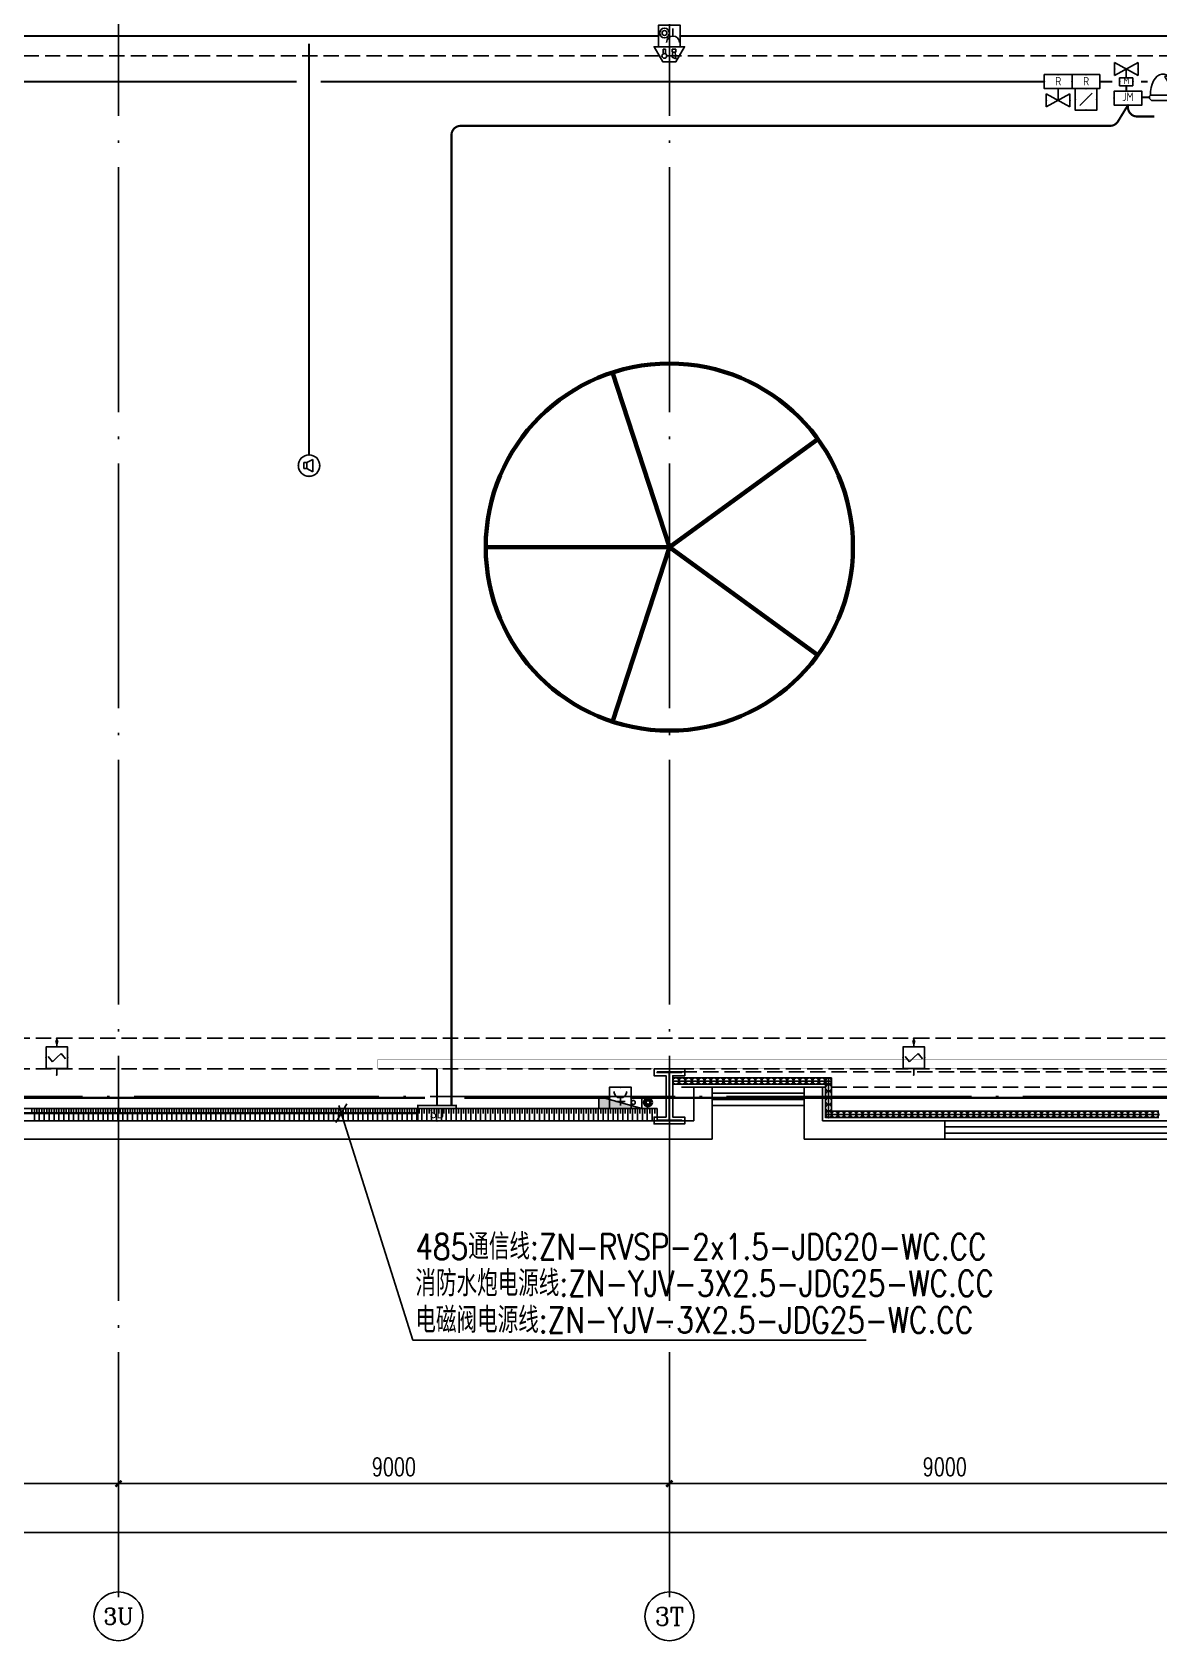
# Model space of a CAD drawing. Extents: x -1396510 to 1250330, y -1892470 to 1623980.
# Drawn here: x 656066 to 674472, y -1368770 to -1342486 of the extents above; entities that cross this region are included whole.
import ezdxf
from ezdxf.enums import TextEntityAlignment as Align

# ---------------------------------------------------------------- set-up
doc = ezdxf.new("R2010")
doc.units = 0
doc.header["$LTSCALE"] = 1000
doc.header["$MEASUREMENT"] = 0
doc.linetypes.add('DASH', pattern=[0.35, 0.25, -0.1])
doc.linetypes.add('DOTE', pattern=[2.42, 2, -0.2, 0.02, -0.2])
doc.layers.get('Defpoints').update_dxf_attribs({"color": 210})
for name, color, linetype in [('99平面图例外参$0$A-HATCH-2', 251, 'Continuous'), ('A-AXIS-D', 1, 'Continuous'), ('A-AXIS-DOTE', 14, 'DOTE'), ('A-HATCH-2', 251, 'Continuous'), ('A-HRAIL', 173, 'Continuous'), ('A-LIN-V', 9, 'Continuous'), ('A-SFCE', 30, 'Continuous'), ('A-WINDOW', 140, 'Continuous'), ('AS-COLN', 6, 'Continuous'), ('AS-WALL', 40, 'Continuous'), ('CABLETRAY_FIRE', 1, 'DASH'), ('EQUIP-动力', 3, 'Continuous'), ('EQUIP-广播', 3, 'Continuous'), ('EQUIP-消防', 3, 'Continuous'), ('EQUIP-箱柜', 3, 'Continuous'), ('SB_ZF消火栓', 10, 'Continuous'), ('SB_ZF消火栓M', 10, 'Continuous'), ('SP-KDLA消防', 2, 'Continuous'), ('TEL_TEXT', 7, 'Continuous'), ('WIRE-照明', 1, 'Continuous'), ('建-窗', 4, 'Continuous')]:
    doc.layers.add(name, color=color, linetype=linetype)
doc.layers.add('A-云线2', color=3, linetype='Continuous', plot=False)
doc.layers.add('LG-ZF消防', color=1, linetype='Continuous', lineweight=60)
doc.styles.add('_TCH_AXIS', font='COMPLEX', dxfattribs={"bigfont": 'GBCBIG'})
doc.styles.add('_TCH_DIM_T3', font='SIMPLEX', dxfattribs={"width": 0.705882, "bigfont": 'GBCBIG'})
doc.styles.add('_TEL_ATTDEF', font='GBENOR', dxfattribs={"width": 0.8, "height": 3, "bigfont": 'GBCBIG'})
doc.styles.add('_TEL_DIM', font='SIMPLEX', dxfattribs={"width": 0.8, "height": 3.5, "bigfont": 'HZTXT'})
doc.styles.get("Standard").update_dxf_attribs({"font": 'gbenor.shx', "bigfont": 'gbcbig.shx'})
doc.styles.add('TG_LINETYPE', font='SIMPLEX', dxfattribs={"width": 0.8, "height": 3, "bigfont": 'HZTXT'})
doc.linetypes.add('TG_B', pattern='A,1,-0.3,["B",TG_LINETYPE,S=0.1,R=0,X=-0.25,Y=-0.15],0', length=1.3)
doc.linetypes.add('TG_XP', pattern='A,1,-0.3,["XP",TG_LINETYPE,S=0.1,R=0,X=-0.6,Y=-0.15],0', length=1.3)
doc.dimstyles.new('_TCH_ARCH&&100', dxfattribs={"dimtxt": 297.5, "dimasz": 100, "dimexe": 100, "dimexo": 100, "dimgap": 126.25, "dimtad": 1, "dimdec": 0, "dimzin": 0, "dimdsep": 46, "dimtxsty": '_TCH_DIM_T3', "dimblk": 'ARCHTICK', "dimcen": 0.09, "dimclrt": 7, "dimazin": 2, "dimtfac": 1, "dimtdec": 0, "dimtix": 1, "dimtmove": 2, "dimatfit": 3, "dimfxl": 0, "dimtolj": 1, "dimtzin": 0, "dimarcsym": 0})

# ---------------------------------------------------------------- blocks, each defined once
blk = doc.blocks.new('4324324')
at = {"layer": 'A-HATCH-2', "color": 8, "linetype": 'DASH'}
for p, q in [((-313054, 565920), (-128854, 565920)), ((-312854, 549870), (-138054, 549870)), ((-312854, 549370), (-138054, 549370))]:
    blk.add_line(p, q, dxfattribs=at)
blk = doc.blocks.new('w4324324')
at = {"layer": 'A-HATCH-2', "color": 0, "lineweight": 60}
for q in [(-1694760, 686605), (-1697614, 684532), (-1691907, 684532), (-1696524, 681178), (-1692997, 681178)]:
    blk.add_line((-1694760, 683605), q, dxfattribs=at)
blk.add_circle((-1694760, 683605), 3000, dxfattribs=at)
blk = doc.blocks.new('342343')
at = {"layer": 'A-LIN-V', "color": 8}
blk.add_blockref('w4324324', (1030710, 81556), dxfattribs=at)
blk = doc.blocks.new('w42343243')
at = {"layer": 'A-HATCH-2', "color": 8}
blk.add_lwpolyline([(-165104, 621070), (-164604, 621070), (-164604, 620958), (-164800, 620958), (-164800, 620282), (-164604, 620282), (-164604, 620170), (-165104, 620170), (-165104, 620282), (-164908, 620282), (-164908, 620958), (-165104, 620958)], close=True, dxfattribs=at)
at = {"layer": 'AS-COLN', "color": 3}
blk.add_lwpolyline([(-165054, 621020), (-164654, 621020), (-164654, 621008), (-164850, 621008), (-164850, 620232), (-164654, 620232), (-164654, 620220), (-165054, 620220), (-165054, 620232), (-164858, 620232), (-164858, 621008), (-165054, 621008)], close=True, dxfattribs=at)
blk = doc.blocks.new('42343')
at = {"layer": 'A-WINDOW'}
blk.add_blockref('w42343243', (-117000, -71700), dxfattribs=at)
blk = doc.blocks.new('A$C5D961328')
at = {"layer": 'SB_ZF消火栓'}
blk.add_hatch(color=256, dxfattribs=at).paths.add_polyline_path([(0, 40), (700, 40), (700, 240)])
for p, q in [((700, 240), (0, 240)), ((0, 240), (0, 40)), ((700, 240), (0, 40)), ((0, 40), (700, 40)), ((700, 240), (700, 40))]:
    blk.add_line(p, q, dxfattribs=at)
at = {"layer": 'SB_ZF消火栓', "color": 1}
blk.add_circle((140, 140), 32.5, dxfattribs=at)
blk = doc.blocks.new('we42342343234')
at = {"layer": 'LG-ZF消防'}
blk.add_circle((-282204, 548820), 50, dxfattribs=at)
at = {"layer": 'SB_ZF消火栓M', "xscale": -1}
blk.add_blockref('A$C5D961328', (-282304, 548680), dxfattribs=at)
blk = doc.blocks.new('_ArchTick')
at = {"color": 0, "linetype": 'ByBlock', "const_width": 0.4}
blk.add_lwpolyline([(-0.5, -0.5), (0.5, 0.5)], dxfattribs=at)
blk = doc.blocks.new('*D5801')
at = {"layer": 'A-AXIS-D', "color": 0, "lineweight": -2, "transparency": 16777216}
for p, q in [((18000, -77370), (18000, -78228)), ((22000, -77370), (22000, -78228)), ((18000, -78128), (22000, -78128))]:
    blk.add_line(p, q, dxfattribs=at)
at = {"layer": 'Defpoints', "color": 0, "transparency": 16777216}
for p in [(18000, -77270), (22000, -77270), (22000, -78128)]:
    blk.add_point(p, dxfattribs=at)
at = {"layer": 'A-AXIS-D', "color": 0, "lineweight": -2, "transparency": 16777216, "xscale": 100, "yscale": 100, "zscale": 100, "rotation": 180}
blk.add_blockref('_ArchTick', (18000, -78128), dxfattribs=at)
at = {"layer": 'A-AXIS-D', "color": 0, "lineweight": -2, "transparency": 16777216, "xscale": 100, "yscale": 100, "zscale": 100}
blk.add_blockref('_ArchTick', (22000, -78128), dxfattribs=at)
at = {"layer": 'A-AXIS-D', "color": 7, "transparency": 16777216, "insert": (20000, -77853), "char_height": 297.5, "attachment_point": 5, "style": '_TCH_DIM_T3'}
blk.add_mtext('\\A1;4000', dxfattribs=at)
blk = doc.blocks.new('*D5802')
at = {"layer": 'A-AXIS-D', "color": 0, "lineweight": -2, "transparency": 16777216}
for p, q in [((22000, -77370), (22000, -78228)), ((31000, -77370), (31000, -78228)), ((22000, -78128), (31000, -78128))]:
    blk.add_line(p, q, dxfattribs=at)
at = {"layer": 'Defpoints', "color": 0, "transparency": 16777216}
for p in [(22000, -77270), (31000, -77270), (31000, -78128)]:
    blk.add_point(p, dxfattribs=at)
at = {"layer": 'A-AXIS-D', "color": 0, "lineweight": -2, "transparency": 16777216, "xscale": 100, "yscale": 100, "zscale": 100, "rotation": 180}
blk.add_blockref('_ArchTick', (22000, -78128), dxfattribs=at)
at = {"layer": 'A-AXIS-D', "color": 0, "lineweight": -2, "transparency": 16777216, "xscale": 100, "yscale": 100, "zscale": 100}
blk.add_blockref('_ArchTick', (31000, -78128), dxfattribs=at)
at = {"layer": 'A-AXIS-D', "color": 7, "transparency": 16777216, "insert": (26500, -77853), "char_height": 297.5, "attachment_point": 5, "style": '_TCH_DIM_T3'}
blk.add_mtext('\\A1;9000', dxfattribs=at)
blk = doc.blocks.new('*D5803')
at = {"layer": 'A-AXIS-D', "color": 0, "lineweight": -2, "transparency": 16777216}
for p, q in [((31000, -77370), (31000, -78228)), ((40000, -77370), (40000, -78228)), ((31000, -78128), (40000, -78128))]:
    blk.add_line(p, q, dxfattribs=at)
at = {"layer": 'Defpoints', "color": 0, "transparency": 16777216}
for p in [(31000, -77270), (40000, -77270), (40000, -78128)]:
    blk.add_point(p, dxfattribs=at)
at = {"layer": 'A-AXIS-D', "color": 0, "lineweight": -2, "transparency": 16777216, "xscale": 100, "yscale": 100, "zscale": 100, "rotation": 180}
blk.add_blockref('_ArchTick', (31000, -78128), dxfattribs=at)
at = {"layer": 'A-AXIS-D', "color": 0, "lineweight": -2, "transparency": 16777216, "xscale": 100, "yscale": 100, "zscale": 100}
blk.add_blockref('_ArchTick', (40000, -78128), dxfattribs=at)
at = {"layer": 'A-AXIS-D', "color": 7, "transparency": 16777216, "insert": (35500, -77853), "char_height": 297.5, "attachment_point": 5, "style": '_TCH_DIM_T3'}
blk.add_mtext('\\A1;9000', dxfattribs=at)
blk = doc.blocks.new('*D5830')
at = {"layer": 'A-AXIS-D', "color": 0, "lineweight": -2, "transparency": 16777216}
for p, q in [((-900, -77470), (-900, -79028)), ((184800, -77470), (184800, -79028)), ((-900, -78928), (184800, -78928))]:
    blk.add_line(p, q, dxfattribs=at)
at = {"layer": 'Defpoints', "color": 0, "transparency": 16777216}
for p in [(-900, -77370), (184800, -77370), (184800, -78928)]:
    blk.add_point(p, dxfattribs=at)
at = {"layer": 'A-AXIS-D', "color": 0, "lineweight": -2, "transparency": 16777216, "xscale": 100, "yscale": 100, "zscale": 100, "rotation": 180}
blk.add_blockref('_ArchTick', (-900, -78928), dxfattribs=at)
at = {"layer": 'A-AXIS-D', "color": 0, "lineweight": -2, "transparency": 16777216, "xscale": 100, "yscale": 100, "zscale": 100}
blk.add_blockref('_ArchTick', (184800, -78928), dxfattribs=at)
at = {"layer": 'A-AXIS-D', "color": 7, "transparency": 16777216, "insert": (91950, -78653), "char_height": 297.5, "attachment_point": 5, "style": '_TCH_DIM_T3'}
blk.add_mtext('\\A1;185700', dxfattribs=at)
blk = doc.blocks.new('WINDOW2DLIB$DYNSTYLE$00000005')
at = {"color": 0}
for points in [[(-0.5, 0.5), (-0.5, -0.5)], [(-0.5, 0.5), (0.5, 0.5)], [(0.5, -0.5), (0.5, 0.5)], [(0.5, 0.1667), (-0.5, 0.1667)], [(0.5, -0.1667), (-0.5, -0.1667)], [(-0.5, -0.5), (0.5, -0.5)]]:
    blk.add_lwpolyline(points, dxfattribs=at)
blk = doc.blocks.new('99平面图例外参$0$$LinePat$填挖边坡')
at = {"color": 0}
for p, q in [((0, 0), (0, -1500)), ((300, 0), (300, -600))]:
    blk.add_line(p, q, dxfattribs=at)
at = {"layer": 'Defpoints', "color": 0}
blk.add_point((600, 0), dxfattribs=at)
blk = doc.blocks.new('99平面图例外参$0$$LinePat$圆环')
for points in [[(0, 150), (300, 150)], [(0, 0), (300, 0)], [(0, -150), (300, -150)]]:
    blk.add_lwpolyline(points)
at = {"color": 0}
blk.add_circle((150, 0), 150, dxfattribs=at)
blk = doc.blocks.new('$equip$00002763')
for p, q in [((-0.5, 0), (-0.907, 0)), ((-0.802, 0.041), (-0.802, -0.039)), ((-0.802, -0.039), (-0.632, 0)), ((-0.5, 0.5), (-0.5, -0.5)), ((0.5, 0.5), (-0.5, 0.5)), ((-0.2, 0.2), (0.05, 0.4)), ((0, 0), (-0.2, 0.2)), ((0, 0), (0.2, -0.2)), ((0.5, -0.5), (0.5, 0.5)), ((0.809, 0), (0.5, 0)), ((-0.5, -0.5), (0.5, -0.5)), ((0.2, -0.2), (-0.05, -0.4))]:
    blk.add_line(p, q)
at = {"color": 0, "linetype": 'Continuous'}
blk.add_line((-0.632, 0), (-0.802, 0.041), dxfattribs=at)
at = {"const_width": 0.0571}
for points in [[(-0.907, 0), (-0.5, 0)], [(-0.5, 0.5), (0.5, 0.5), (0.5, -0.5), (-0.5, -0.5), (-0.5, 0.5), (0.5, 0.5)], [(0.5, 0), (0.809, 0)]]:
    blk.add_lwpolyline(points, dxfattribs=at)
for p in [(-0.907, 0), (0, 0.5), (0.809, 0), (0, -0.5)]:
    blk.add_point(p)
blk.add_solid([(-0.632, 0), (-0.802, 0.041), (-0.802, -0.039)])
at = {"color": 7, "flags": 1}
for tag, height, p in [('A', 0.00002, (0, 0)), ('B', 0.4, (0.755, -0.345))]:
    blk.add_attdef(tag, text='', height=height, dxfattribs=at).set_placement(p, align=Align.MIDDLE_CENTER)
blk = doc.blocks.new('$equip$00002656')
for p, q in [((-0.5, 1), (-0.5, 0)), ((0.5, 1), (-0.5, 1)), ((0.5, 0), (0.5, 1)), ((-0.5, 0), (0.5, 0)), ((-0.219, 0.331), (0.222, 0.331)), ((0, 0.5), (0, 0.15))]:
    blk.add_line(p, q)
at = {"const_width": 0.0571}
blk.add_lwpolyline([(-0.5, 1), (0.5, 1), (0.5, 0), (-0.5, 0), (-0.5, 1), (0.5, 1)], dxfattribs=at)
blk.add_arc((0, 0.8), 0.3, 180, 0)
for p in [(0, 1), (-0.5, 0.5), (0, 0), (0.5, 0.5)]:
    blk.add_point(p)
at = {"color": 7, "flags": 1}
for tag, height, p in [('A', 0.00002, (0, 0)), ('B', 0.4, (0.762, 0.292))]:
    blk.add_attdef(tag, text='', height=height, dxfattribs=at).set_placement(p, align=Align.MIDDLE_CENTER)
blk = doc.blocks.new('$equip$00002341')
for p, q in [((-0.241, 0.136), (-0.241, -0.144)), ((-0.241, 0.136), (-0.101, 0.136)), ((-0.101, 0.136), (0.167, 0.277)), ((-0.101, 0.136), (-0.101, -0.144)), ((0.167, 0.277), (0.167, -0.295)), ((-0.101, -0.144), (-0.241, -0.144)), ((0.167, -0.295), (-0.101, -0.144))]:
    blk.add_line(p, q)
at = {"const_width": 0.0571}
blk.add_lwpolyline([(-0.5, 0, -1), (0.5, 0, -1), (-0.5, 0, -1.463176)], format="xyb", dxfattribs=at)
blk.add_circle((0, 0), 0.5)
for p in [(-0.5, 0), (0, 0.5), (0.5, 0), (0, -0.5)]:
    blk.add_point(p)
at = {"color": 7, "style": '_TEL_DIM', "flags": 1}
blk.add_attdef('A', text='', height=0.00002, dxfattribs=at).set_placement((0, 0), align=Align.MIDDLE_CENTER)
blk = doc.blocks.new('$equip$00002655')
for p, q in [((-0.5, 1), (-0.5, 0)), ((0.5, 1), (-0.5, 1)), ((0.5, 0), (0.5, 1)), ((-0.5, 0), (0.5, 0)), ((-0.169, 0.5), (-0.169, 0.15))]:
    blk.add_line(p, q)
at = {"const_width": 0.0571}
blk.add_lwpolyline([(-0.5, 1), (0.5, 1), (0.5, 0), (-0.5, 0), (-0.5, 1), (0.5, 1)], dxfattribs=at)
for radius in [0.226, 0.113]:
    blk.add_circle((0.227, 0.36), radius)
blk.add_arc((-0.169, 0.8), 0.3, 180, 0)
for p in [(0, 1), (-0.5, 0.5), (0, 0), (0.5, 0.5)]:
    blk.add_point(p)
at = {"color": 7, "flags": 1}
for tag, height, p in [('A', 0.00002, (0, 0)), ('B', 0.4, (0.762, 0.292))]:
    blk.add_attdef(tag, text='', height=height, dxfattribs=at).set_placement(p, align=Align.MIDDLE_CENTER)
blk = doc.blocks.new('$equip$00002679')
for p, q in [((-0.3, 0.699), (-0.703, 0)), ((-0.703, 0), (0.703, 0)), ((-0.264, 0.249), (-0.304, 0.569)), ((-0.304, 0.569), (-0.128, 0.489)), ((-0.304, 0.249), (-0.304, 0.113)), ((-0.128, 0.249), (-0.304, 0.249)), ((-0.304, 0.113), (-0.128, 0.113)), ((0.3, 0.699), (-0.3, 0.699)), ((0.3, 0.699), (-0.3, 0.699)), ((-0.128, 0.489), (-0.168, 0.249)), ((-0.128, 0.113), (-0.128, 0.249)), ((0, 0.699), (0, 0)), ((0.174, 0.11), (0.174, 0.338)), ((0.294, 0.11), (0.174, 0.11)), ((0.294, 0.338), (0.294, 0.11)), ((0.703, 0), (0.3, 0.699))]:
    blk.add_line(p, q)
at = {"const_width": 0.0571}
for points in [[(-0.299, 0.699), (0.301, 0.699), (0.703, 0), (-0.702, 0), (-0.299, 0.699), (0.301, 0.699)], [(-0.3, 0.699), (0.3, 0.699), (0.703, 0), (-0.703, 0), (-0.3, 0.699), (0.3, 0.699)]]:
    blk.add_lwpolyline(points, dxfattribs=at)
blk.add_circle((0.234, 0.43), 0.111)
for p in [(-0.501, 0.349), (0, 0.699), (0, 0), (0.502, 0.349)]:
    blk.add_point(p)
at = {"color": 7, "flags": 1}
for tag, height, p in [('A', 0.00002, (0, 0)), ('B', 0.4, (0.961, 0.299))]:
    blk.add_attdef(tag, text='', height=height, dxfattribs=at).set_placement(p, align=Align.MIDDLE_CENTER)
blk = doc.blocks.new('$equip$00002773')
for p, q in [((0.65, 0.65), (-0.65, 0.65)), ((-0.65, 0.65), (-0.65, 0)), ((-0.65, 0), (0.65, 0)), ((0.65, 0), (0.65, 0.65))]:
    blk.add_line(p, q)
at = {"const_width": 0.04}
blk.add_lwpolyline([(-0.65, 0.65), (-0.65, 0), (0.65, 0), (0.65, 0.65), (-0.65, 0.65), (-0.65, 0)], dxfattribs=at)
for p in [(-0.65, 0.325), (0, 0.65), (0, 0), (0.65, 0.325)]:
    blk.add_point(p)
at = {"color": 7}
blk.add_attdef('$TEXT$', text='', height=0.4, dxfattribs=at).set_placement((0.006, 0.343), align=Align.MIDDLE_CENTER)
at = {"color": 7, "flags": 1}
for tag, p in [('A', (0, 0)), ('B', (0.905, 0.246))]:
    blk.add_attdef(tag, text='', height=0.4, dxfattribs=at).set_placement(p, align=Align.MIDDLE_CENTER)
blk = doc.blocks.new('$equip$00003146')
for p, q in [((-0.31, 0), (0.31, 0)), ((-0.31, -0.38), (-0.31, 0)), ((0.31, 0), (0.31, -0.38)), ((0.55, -0.49), (-0.55, -1.09)), ((-0.55, -0.49), (0.55, -1.09)), ((-0.55, -1.09), (-0.55, -0.49)), ((-0.31, -0.38), (0.31, -0.38)), ((0, -0.79), (0, -0.38)), ((0.55, -0.49), (0.55, -1.09))]:
    blk.add_line(p, q)
for p in [(0, 0), (-0.31, -0.19), (0.31, -0.19), (-0.55, -0.79), (0, -0.79), (0.55, -0.79)]:
    blk.add_point(p)
at = {"color": 7, "style": '_TEL_DIM'}
blk.add_attdef('$TEXT$', text='', height=0.3, dxfattribs=at).set_placement((0, -0.19), align=Align.MIDDLE_CENTER)
at = {"color": 7, "style": '_TEL_DIM', "flags": 1}
for tag in ['A', 'REMARK']:
    blk.add_attdef(tag, text='', height=0.00002, dxfattribs=at).set_placement((0, 0), align=Align.MIDDLE_CENTER)
blk = doc.blocks.new('A$C7E452847')
at = {"layer": 'SP-KDLA消防', "color": 0}
for p, q in [((-257, 0), (-300, -46)), ((-257, 0), (257, 0)), ((-300, -71), (-300, -46)), ((-300, -71), (-300, -95)), ((-280, -116), (-300, -95)), ((-280, -116), (280, -116)), ((-280, -116), (-276, -203)), ((-276, -203), (-261, -288)), ((-261, -288), (-238, -366)), ((238, -366), (261, -288)), ((257, 0), (300, -46)), ((261, -288), (276, -203)), ((276, -203), (280, -116)), ((280, -116), (300, -95)), ((300, -46), (300, -71)), ((300, -95), (300, -71)), ((-238, -366), (-207, -436)), ((-207, -436), (-169, -495)), ((-169, -495), (-125, -541)), ((-125, -541), (-77, -573)), ((-77, -573), (-26, -589)), ((-26, -589), (26, -589)), ((26, -589), (77, -573)), ((41, -515), (67, -493)), ((41, -515), (60, -550)), ((60, -550), (96, -526)), ((67, -493), (90, -463)), ((77, -573), (125, -541)), ((90, -463), (111, -425)), ((96, -526), (130, -491)), ((111, -425), (128, -381)), ((125, -541), (169, -495)), ((128, -381), (182, -396)), ((130, -491), (158, -448)), ((250, -646), (136, -532)), ((158, -448), (182, -396)), ((169, -495), (207, -436)), ((176, -486), (293, -603)), ((207, -436), (238, -366)), ((293, -603), (250, -646))]:
    blk.add_line(p, q, dxfattribs=at)
blk = doc.blocks.new('$equip$00002760')
for p, q in [((0.5, 0.5), (-0.5, 0.5)), ((-0.5, 0.5), (-0.5, -0.5)), ((-0.283, -0.283), (0.283, 0.283)), ((0.5, -0.5), (0.5, 0.5)), ((-0.5, -0.5), (0.5, -0.5))]:
    blk.add_line(p, q)
at = {"const_width": 0.0571}
blk.add_lwpolyline([(-0.5, 0.5), (0.5, 0.5), (0.5, -0.5), (-0.5, -0.5), (-0.5, 0.5), (0.5, 0.5)], dxfattribs=at)
for p in [(-0.5, 0), (0, 0.5), (0.5, 0), (0, -0.5)]:
    blk.add_point(p)
blk.add_solid([(0.283, 0.283), (0.075, 0.124), (0.124, 0.075)])
at = {"color": 7, "flags": 1}
for tag, height, p in [('A', 0.00002, (0, 0)), ('B', 0.4, (0.755, -0.254))]:
    blk.add_attdef(tag, text='', height=height, dxfattribs=at).set_placement(p, align=Align.MIDDLE_CENTER)
blk = doc.blocks.new('$equip$00002794')
for p, q in [((0, -0.552), (0, 0)), ((0, 0), (0.229, 0)), ((-0.55, -0.852), (-0.55, -0.252)), ((-0.55, -0.252), (0.55, -0.852)), ((0.55, -0.252), (-0.55, -0.852)), ((0.55, -0.252), (0.55, -0.852))]:
    blk.add_line(p, q)
for p in [(-0.55, -0.552), (0, -0.552), (0.55, -0.552)]:
    blk.add_point(p)
at = {"color": 7, "flags": 1}
for tag, height, p in [('A', 0.00002, (0, 0)), ('B', 0.4, (0.805, -0.606))]:
    blk.add_attdef(tag, text='', height=height, dxfattribs=at).set_placement(p, align=Align.MIDDLE_CENTER)
blk = doc.blocks.new('$equip$00002708')
for p, q in [((-0.75, 0.6), (-0.75, 0)), ((0.75, 0.6), (-0.75, 0.6)), ((-0.75, 0), (0.75, 0)), ((0.75, 0), (0.75, 0.6))]:
    blk.add_line(p, q)
at = {"const_width": 0.0571}
blk.add_lwpolyline([(-0.75, 0.6), (-0.75, 0), (0.75, 0), (0.75, 0.6), (-0.75, 0.6), (-0.75, 0)], dxfattribs=at)
for p in [(-0.75, 0.3), (0, 0.6), (0, 0), (0.75, 0.3)]:
    blk.add_point(p)
at = {"color": 7, "style": '_TEL_DIM', "flags": 1}
for tag in ['REMARK', 'A']:
    blk.add_attdef(tag, text='', height=0.4, dxfattribs=at).set_placement((0, 0), align=Align.MIDDLE_CENTER)
at = {"color": 7, "style": '_TEL_DIM'}
blk.add_attdef('$TEXT$', text='', height=0.4, dxfattribs=at).set_placement((0, 0.3), align=Align.MIDDLE_CENTER)
blk = doc.blocks.new('世赫3#厂房一层0821')
at = {"layer": 'A-AXIS-D'}
for centre in [(22000, -80296), (31000, -80296)]:
    blk.add_circle(centre, 400, dxfattribs=at)
at = {"layer": 'A-AXIS-DOTE', "color": 8, "ltscale": 2}
for p, q in [((22000, -79980), (22000, 5500)), ((31000, -79980), (31000, 5500)), ((190814.2, -71800), (-5155.8, -71800))]:
    blk.add_line(p, q, dxfattribs=at)
at = {"layer": 'A-LIN-V'}
for q in [(-400, -72000.1), (30800, -72188)]:
    blk.add_line((30800, -72000.1), q, dxfattribs=at)
at = {"layer": 'A-SFCE', "color": 2, "linetype": 'DASH'}
for p, q in [((39850, -71400.1), (31150, -71400.1)), ((39850, -71650.1), (31150, -71650.1))]:
    blk.add_line(p, q, dxfattribs=at)
at = {"layer": 'AS-WALL'}
for p, q in [((31700, -71650), (31400, -71650)), ((31400, -71650), (31400, -72200.1)), ((31700, -71950), (31700, -71650)), ((33500, -71650), (33200, -71650)), ((33200, -71650), (33200, -71950)), ((33500, -71650), (33500, -72200.1)), ((31700, -71950), (31700, -72500.1)), ((33200, -71950), (33200, -72200)), ((31400, -72200.1), (-600, -72200.1)), ((33200, -72200), (33200, -72200)), ((33200, -72200), (33200, -72500)), ((35500, -72200.1), (33500, -72200.1)), ((35500, -72500.1), (35500, -72200.1)), ((31700, -72500.1), (-900, -72500.1)), ((33200, -72500), (33350, -72500)), ((33350, -72500.1), (35500, -72500.1))]:
    blk.add_line(p, q, dxfattribs=at)
at = {"layer": '99平面图例外参$0$A-HATCH-2', "color": 203, "xscale": -0.1335034007147995, "yscale": 0.1333333333333333, "zscale": 0.1333333333333333, "rotation": 9.563318506210876e-10}
for p in [(20627, -72000.1), (20707.1, -72000.1), (20787.2, -72000.1), (20867.3, -72000.1), (20947.4, -72000.1), (21027.6, -72000.1), (21107.7, -72000.1), (21187.8, -72000.1), (21267.9, -72000.1), (21348, -72000.1), (21428.1, -72000.1), (21508.2, -72000.1), (21588.3, -72000.1), (21668.4, -72000.1), (21748.5, -72000.1), (21828.6, -72000.1), (21908.7, -72000.1), (21988.8, -72000.1), (22068.9, -72000.1), (22149, -72000.1), (22229.1, -72000.1), (22309.2, -72000.1), (22389.3, -72000.1), (22469.4, -72000.1), (22549.5, -72000.1), (22629.6, -72000.1), (22709.7, -72000.1), (22789.8, -72000.1), (22869.9, -72000.1), (22950, -72000.1), (23030.1, -72000.1), (23110.2, -72000.1), (23190.3, -72000.1), (23270.4, -72000.1), (23350.5, -72000.1), (23430.6, -72000.1), (23510.7, -72000.1), (23590.8, -72000.1), (23670.9, -72000.1), (23751, -72000.1), (23831.1, -72000.1), (23911.2, -72000.1), (23991.3, -72000.1), (24071.4, -72000.1), (24151.5, -72000.1), (24231.6, -72000.1), (24311.7, -72000.1), (24391.8, -72000.1), (24471.9, -72000.1), (24552, -72000.1), (24632.1, -72000.1), (24712.2, -72000.1), (24792.3, -72000.1), (24872.4, -72000.1), (24952.6, -72000.1), (25032.7, -72000.1), (25112.8, -72000.1), (25192.9, -72000.1), (25273, -72000.1), (25353.1, -72000.1), (25433.2, -72000.1), (25513.3, -72000.1), (25593.4, -72000.1), (25673.5, -72000.1), (25753.6, -72000.1), (25833.7, -72000.1), (25913.8, -72000.1), (25993.9, -72000.1), (26074, -72000.1), (26154.1, -72000.1), (26234.2, -72000.1), (26314.3, -72000.1), (26394.4, -72000.1), (26474.5, -72000.1), (26554.6, -72000.1), (26634.7, -72000.1), (26714.8, -72000.1), (26794.9, -72000.1), (26875, -72000.1), (26955.1, -72000.1), (27035.2, -72000.1), (27115.3, -72000.1), (27195.4, -72000.1), (27275.5, -72000.1), (27355.6, -72000.1), (27435.7, -72000.1), (27515.8, -72000.1), (27595.9, -72000.1), (27676, -72000.1), (27756.1, -72000.1), (27836.2, -72000.1), (27916.3, -72000.1), (27996.4, -72000.1), (28076.5, -72000.1), (28156.6, -72000.1), (28236.7, -72000.1), (28316.8, -72000.1), (28396.9, -72000.1), (28477, -72000.1), (28557.1, -72000.1), (28637.2, -72000.1), (28717.3, -72000.1), (28797.4, -72000.1), (28877.6, -72000.1), (28957.7, -72000.1), (29037.8, -72000.1), (29117.9, -72000.1), (29198, -72000.1), (29278.1, -72000.1), (29358.2, -72000.1), (29438.3, -72000.1), (29518.4, -72000.1), (29598.5, -72000.1), (29678.6, -72000.1), (29758.7, -72000.1), (29838.8, -72000.1), (29918.9, -72000.1), (29999, -72000.1), (30079.1, -72000.1), (30159.2, -72000.1), (30239.3, -72000.1), (30319.4, -72000.1), (30399.5, -72000.1), (30479.6, -72000.1), (30559.7, -72000.1), (30639.8, -72000.1), (30719.9, -72000.1), (30800, -72000.1)]:
    blk.add_blockref('99平面图例外参$0$$LinePat$填挖边坡', p, dxfattribs=at)
at = {"layer": 'A-HRAIL', "yscale": 0.3333333333111111, "zscale": 0.3333333333111111}
for p, xscale, rotation in [((31157.8, -71549.9), 0.3461333288160676, 180), ((31261.7, -71549.9), 0.3461333288160676, 180), ((31365.5, -71549.9), 0.3461333288160676, 180), ((31469.4, -71549.9), 0.3461333288160676, 180), ((31573.2, -71549.9), 0.3461333288160676, 180), ((31677, -71549.9), 0.3461333288160676, 180), ((31780.9, -71549.9), 0.3461333288160676, 180), ((31884.7, -71549.9), 0.3461333288160676, 180), ((31988.6, -71549.9), 0.3461333288160676, 180), ((32092.4, -71549.9), 0.3461333288160676, 180), ((32196.2, -71549.9), 0.3461333288160676, 180), ((32300.1, -71549.9), 0.3461333288160676, 180), ((32403.9, -71549.9), 0.3461333288160676, 180), ((32507.8, -71549.9), 0.3461333288160676, 180), ((32611.6, -71549.9), 0.3461333288160676, 180), ((32715.4, -71549.9), 0.3461333288160676, 180), ((32819.3, -71549.9), 0.3461333288160676, 180), ((32923.1, -71549.9), 0.3461333288160676, 180), ((33027, -71549.9), 0.3461333288160676, 180), ((33130.8, -71549.9), 0.3461333288160676, 180), ((33234.6, -71549.9), 0.3461333288160676, 180), ((33338.5, -71549.9), 0.3461333288160676, 180), ((33442.3, -71549.9), 0.3461333288160676, 180), ((33546.2, -71549.9), 0.3461333288160676, 180), ((33650, -71549.9), 0.3461333288160676, 180), ((33600, -71499.9), 0.3611111226889233, 270), ((33600, -71608.3), 0.3611111226889233, 270), ((33600, -71716.6), 0.3611111226889233, 270), ((33600, -71824.9), 0.3611111226889233, 270), ((33600, -71933.3), 0.3611111226889233, 270), ((33600, -72041.6), 0.3611111226889233, 270), ((33650.8, -72093.9), 0.3361633151507422, 180.0000000002036), ((33751.7, -72093.9), 0.3361633151507422, 180.0000000002036), ((33852.5, -72093.9), 0.3361633151507422, 180.0000000002036), ((33953.4, -72093.9), 0.3361633151507422, 180.0000000002036), ((34054.2, -72093.9), 0.3361633151507422, 180.0000000002036), ((34155.1, -72093.9), 0.3361633151507422, 180.0000000002036), ((34255.9, -72093.9), 0.3361633151507422, 180.0000000002036), ((34356.8, -72093.9), 0.3361633151507422, 180.0000000002036), ((34457.6, -72093.9), 0.3361633151507422, 180.0000000002036), ((34558.5, -72093.9), 0.3361633151507422, 180.0000000002036), ((34659.3, -72093.9), 0.3361633151507422, 180.0000000002036), ((34760.2, -72093.9), 0.3361633151507422, 180.0000000002036), ((34861, -72093.9), 0.3361633151507422, 180.0000000002036), ((34961.9, -72093.9), 0.3361633151507422, 180.0000000002036), ((35062.7, -72093.9), 0.3361633151507422, 180.0000000002036), ((35163.6, -72093.9), 0.3361633151507422, 180.0000000002036), ((35264.4, -72093.9), 0.3361633151507422, 180.0000000002036), ((35365.3, -72093.9), 0.3361633151507422, 180.0000000002036), ((35466.1, -72093.9), 0.3361633151507422, 180.0000000002036), ((35567, -72093.9), 0.3361633151507422, 180.0000000002036), ((35667.8, -72093.9), 0.3361633151507422, 180.0000000002036), ((35768.7, -72093.9), 0.3361633151507422, 180.0000000002036), ((35869.5, -72093.9), 0.3361633151507422, 180.0000000002036), ((35970.4, -72093.9), 0.3361633151507422, 180.0000000002036), ((36071.2, -72093.9), 0.3361633151507422, 180.0000000002036), ((36172.1, -72093.9), 0.3361633151507422, 180.0000000002036), ((36272.9, -72093.9), 0.3361633151507422, 180.0000000002036), ((36373.8, -72093.9), 0.3361633151507422, 180.0000000002036), ((36474.6, -72093.9), 0.3361633151507422, 180.0000000002036), ((36575.5, -72093.9), 0.3361633151507422, 180.0000000002036), ((36676.3, -72093.9), 0.3361633151507422, 180.0000000002036), ((36777.2, -72093.9), 0.3361633151507422, 180.0000000002036), ((36878, -72093.9), 0.3361633151507422, 180.0000000002036), ((36978.9, -72093.9), 0.3361633151507422, 180.0000000002036), ((37079.7, -72093.9), 0.3361633151507422, 180.0000000002036), ((37180.6, -72093.9), 0.3361633151507422, 180.0000000002036), ((37281.4, -72093.9), 0.3361633151507422, 180.0000000002036), ((37382.3, -72093.9), 0.3361633151507422, 180.0000000002036), ((37483.1, -72093.9), 0.3361633151507422, 180.0000000002036), ((37584, -72093.9), 0.3361633151507422, 180.0000000002036), ((37684.8, -72093.9), 0.3361633151507422, 180.0000000002036), ((37785.7, -72093.9), 0.3361633151507422, 180.0000000002036), ((37886.5, -72093.9), 0.3361633151507422, 180.0000000002036), ((37987.4, -72093.9), 0.3361633151507422, 180.0000000002036), ((38088.2, -72093.9), 0.3361633151507422, 180.0000000002036), ((38189.1, -72093.9), 0.3361633151507422, 180.0000000002036), ((38289.9, -72093.9), 0.3361633151507422, 180.0000000002036), ((38390.8, -72093.9), 0.3361633151507422, 180.0000000002036), ((38491.6, -72093.9), 0.3361633151507422, 180.0000000002036), ((38592.4, -72093.9), 0.3361633151507422, 180.0000000002036), ((38693.3, -72093.9), 0.3361633151507422, 180.0000000002036), ((38794.1, -72093.9), 0.3361633151507422, 180.0000000002036), ((38895, -72093.9), 0.3361633151507422, 180.0000000002036), ((38995.8, -72093.9), 0.3361633151507422, 180.0000000002036)]:
    blk.add_blockref('99平面图例外参$0$$LinePat$圆环', p, dxfattribs=dict(at, xscale=xscale, rotation=rotation))
at = {"layer": 'A-LIN-V', "color": 8, "rotation": 90}
blk.add_blockref('342343', (796160.7, 601225), dxfattribs=at)
at = {"layer": 'A-WINDOW'}
for name in ['42343', '4324324']:
    blk.add_blockref(name, (312854.2, -620720), dxfattribs=at)
at = {"layer": 'SB_ZF消火栓'}
blk.add_blockref('we42342343234', (312854.2, -620720), dxfattribs=at)
at = {"layer": '建-窗', "yscale": -300, "zscale": 300}
for p, xscale, rotation in [((32450, -71800), -1500, 180.0000000000445), ((42100, -72350.1), 13200, 179.9999999996995)]:
    blk.add_blockref('WINDOW2DLIB$DYNSTYLE$00000005', p, dxfattribs=dict(at, xscale=xscale, rotation=rotation))
at = {"layer": 'A-AXIS-D', "color": 7, "style": '_TCH_AXIS'}
for s, height, p, p2 in [('3U', 265.5, (21753.5, -80428.8), (22246.5, -80428.8)), ('3T', 294.28, (30761.8, -80443.2), (31238.2, -80443.2))]:
    blk.add_text(s, height=height, dxfattribs=at).set_placement(p, p2, align=Align.FIT)
at = {"layer": 'A-AXIS-D'}
for base, p1, p2, picture, middle in [((22000, -78127.8), (18000, -77269.8), (22000, -77269.8), '*D5801', (20000, -77852.8)), ((31000, -78127.8), (22000, -77269.8), (31000, -77269.8), '*D5802', (26500, -77852.8)), ((40000, -78127.8), (31000, -77269.8), (40000, -77269.8), '*D5803', (35500, -77852.8)), ((184800, -78927.8), (-900, -77369.8), (184800, -77369.8), '*D5830', (91950, -78652.8))]:
    dim = blk.add_linear_dim(base=base, p1=p1, p2=p2, angle=0, dimstyle='_TCH_ARCH&&100', dxfattribs=at)
    dim.commit()
    dim.dimension.update_dxf_attribs({"geometry": picture, "text_midpoint": middle, "dimtype": 161})

msp = doc.modelspace()

# ---------------------------------------------------------------- linework, layer by layer
at = {"layer": 'CABLETRAY_FIRE', "const_width": 7.5}
for points in [[(661711.5, -1359423.4), (661711.5, -1359273.4)], [(661711.5, -1359273.4), (800579.8, -1359273.4)], [(800579.8, -1359423.4), (661711.5, -1359423.4)]]:
    msp.add_lwpolyline(points, dxfattribs=at)
at = {"layer": 'TEL_TEXT'}
for p, q in [((661024.6, -1360301.6), (661204.6, -1359994.4)), ((662286.5, -1363860), (661074.7, -1360021.7)), ((662286.5, -1363860), (669690.9, -1363860))]:
    msp.add_line(p, q, dxfattribs=at)
at = {"layer": 'WIRE-照明', "linetype": 'Continuous', "const_width": 35}
for points in [[(653435.9, -1342549), (666300.8, -1342549)], [(666650.8, -1342549), (702300.8, -1342549)], [(655405.9, -1343294.2), (660385.8, -1343294.2)], [(660779.1, -1343294.2), (672598.8, -1343294.2)], [(673508.8, -1343294.2), (673714.2, -1343294.2)], [(673940.3, -1343363.4), (673940.3, -1343450.5)], [(674182.5, -1343294.2), (674286.7, -1343294.2)], [(674194.8, -1343550.7), (674318.8, -1343550.7)], [(673804, -1343945.1), (673967.3, -1343678)], [(673967.3, -1343678), (673967.3, -1343714)], [(674117.3, -1343864), (674395.9, -1343864)], [(663066.3, -1344016.9), (673676, -1344016.9)], [(662916.3, -1360022), (662916.3, -1344166.9)], [(654206.8, -1359899), (662481.1, -1359899)], [(663127.2, -1359899), (665500.1, -1359899)], [(665850.1, -1359899), (692500.8, -1359899)], [(654147, -1360148), (662364.4, -1360148)]]:
    msp.add_lwpolyline(points, dxfattribs=at)
at = {"layer": 'WIRE-照明', "color": 2, "linetype": 'TG_B', "ltscale": 0.7, "const_width": 35}
msp.add_lwpolyline([(660590, -1349392.7), (660590, -1342674)], dxfattribs=at)
at = {"layer": 'WIRE-照明', "linetype": 'Continuous', "const_width": 35}
for points in [[(673967.3, -1343714, 0.4142136), (674117.3, -1343864)], [(663066.3, -1344016.9, 0.4142136), (662916.3, -1344166.9)], [(673676, -1344016.9, 0.2612202), (673804, -1343945.1)]]:
    msp.add_lwpolyline(points, format="xyb", dxfattribs=at)
at = {"layer": 'WIRE-照明', "linetype": 'TG_XP', "ltscale": 0.5, "const_width": 35}
msp.add_lwpolyline([(662679.4, -1360022), (662679.4, -1359424)], dxfattribs=at)

# ---------------------------------------------------------------- block references
at = {"layer": 'A-云线2'}
msp.add_blockref('世赫3#厂房一层0821', (635475.8, -1288074), dxfattribs=at)
at = {"layer": 'EQUIP-动力'}
ref = msp.add_blockref('$equip$00003146', (673940.3, -1343363.4), dxfattribs=dict(at, xscale=349.9999999999999, yscale=349.9999999999999, zscale=349.9999999999999, rotation=179.999999793739))
ref.add_attrib('$TEXT$', 'M', dxfattribs={"layer": '0', "color": 7, "height": 105, "rotation": 0.00003, "style": '_TEL_ATTDEF'}).set_placement((673940.3, -1343279.4), align=Align.MIDDLE_CENTER)
at = {"layer": 'EQUIP-广播', "xscale": 350, "yscale": 350, "zscale": 350}
msp.add_blockref('$equip$00002341', (660590, -1349567.7), dxfattribs=at)
at = {"layer": 'EQUIP-消防', "xscale": 350, "yscale": 350, "zscale": 350}
for name, p, rotation in [('$equip$00002655', (666475.8, -1342374), 180), ('$equip$00002679', (666475.8, -1342724), 180), ('$equip$00002763', (656468.9, -1359241.3), 270), ('$equip$00002763', (670468.9, -1359241.3), 270)]:
    msp.add_blockref(name, p, dxfattribs=dict(at, rotation=rotation))
at = {"layer": 'EQUIP-消防', "linetype": 'ByBlock'}
ref = msp.add_blockref('$equip$00002773', (672826.3, -1343407.9), dxfattribs=dict(at, xscale=349.9999999999999, yscale=349.9999999999999, zscale=349.9999999999999, rotation=359.9999999660355))
ref.add_attrib('$TEXT$', 'R', dxfattribs={"layer": '0', "color": 7, "height": 140, "rotation": 0.00001, "style": '_TEL_ATTDEF'}).set_placement((672828.5, -1343287.9), align=Align.MIDDLE_CENTER)
ref = msp.add_blockref('$equip$00002773', (673281.3, -1343407.9), dxfattribs=dict(at, xscale=349.9999999999999, yscale=349.9999999999999, zscale=349.9999999999999, rotation=359.9999999660355))
ref.add_attrib('$TEXT$', 'R', dxfattribs={"layer": '0', "color": 7, "height": 140, "rotation": 0.00001, "style": '_TEL_ATTDEF'}).set_placement((673283.5, -1343287.9), align=Align.MIDDLE_CENTER)
at = {"layer": 'EQUIP-消防', "linetype": 'ByBlock', "xscale": 349.9999999999999, "yscale": 349.9999999999999, "zscale": 349.9999999999999, "rotation": 359.9999999660355}
for name, p in [('$equip$00002794', (672826.3, -1343407.9)), ('$equip$00002760', (673281.3, -1343584.2))]:
    msp.add_blockref(name, p, dxfattribs=at)
at = {"layer": 'EQUIP-消防'}
ref = msp.add_blockref('$equip$00002773', (673967.3, -1343450.5), dxfattribs=dict(at, xscale=349.9999999999999, yscale=349.9999999999999, zscale=349.9999999999999, rotation=179.9999998878643))
ref.add_attrib('$TEXT$', 'JM', dxfattribs={"layer": '0', "color": 7, "height": 140, "style": '_TEL_ATTDEF'}).set_placement((673965.1, -1343542.4), align=Align.MIDDLE_CENTER)
at = {"layer": 'EQUIP-消防', "xscale": 350, "yscale": 350, "zscale": 350}
msp.add_blockref('$equip$00002656', (665675.1, -1360074), dxfattribs=at)
at = {"layer": 'EQUIP-箱柜'}
ref = msp.add_blockref('$equip$00002708', (662679.4, -1360274), dxfattribs=dict(at, xscale=420.0000000000001, yscale=420.0000000000001, zscale=420.0000000000001, rotation=1.12135390204662e-07))
ref.add_attrib('$TEXT$', 'SD', dxfattribs={"layer": '0', "color": 7, "height": 168, "style": '_TEL_ATTDEF'}).set_placement((662679.4, -1360148), align=Align.MIDDLE_CENTER)
at = {"layer": 'SP-KDLA消防', "color": 3, "xscale": -0.7299999999999998, "yscale": 0.7299999999999998, "zscale": 0.7299999999999998, "rotation": 180}
msp.add_blockref('A$C7E452847', (674537.8, -1343602.3), dxfattribs=at)

# ---------------------------------------------------------------- texts
at = {"layer": 'TEL_TEXT', "style": '_TEL_DIM', "width": 0.8}
for s, p in [('485通信线:ZN-RVSP-2x1.5-JDG20-WC.CC', (662326.3, -1362540)), ('消防水炮电源线:ZN-YJV-3X2.5-JDG25-WC.CC', (662326.3, -1363140)), ('电磁阀电源线:ZN-YJV-3X2.5-JDG25-WC.CC', (662326.3, -1363740))]:
    msp.add_text(s, height=420, rotation=0, dxfattribs=at).set_placement(p)

doc.saveas('drawing.dxf')
